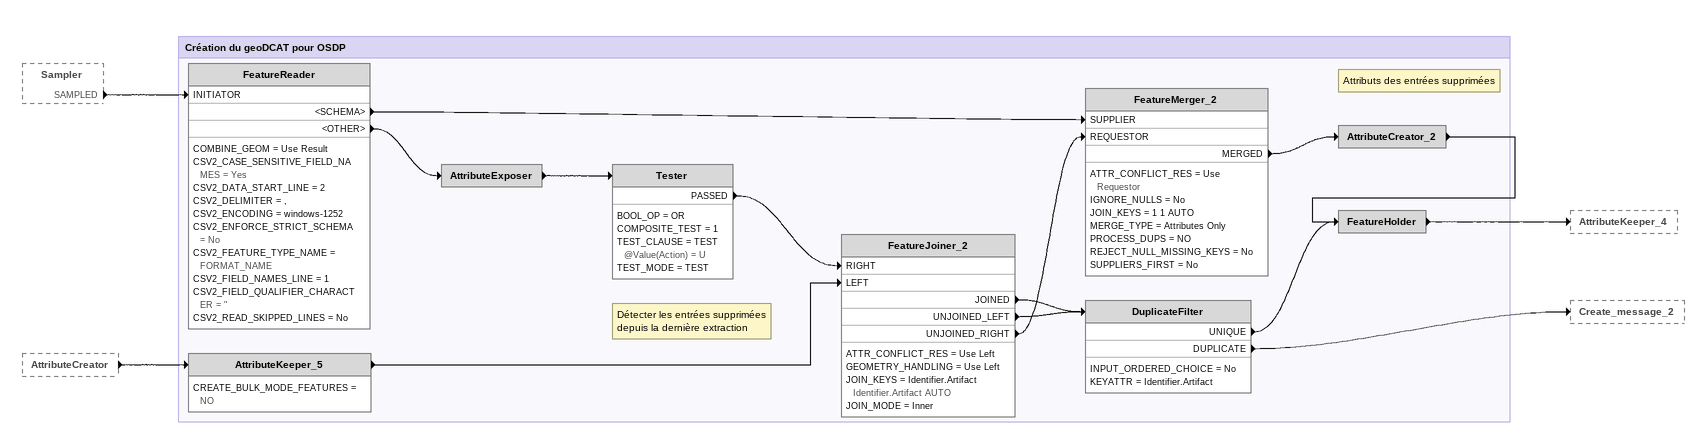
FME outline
Sampler [outside]
    SAMPLED -> FeatureReader [INITIATOR]
AttributeCreator [outside]
    -> AttributeKeeper_5

Bookmark: Création du geoDCAT pour OSDP
FeatureReader
    COMBINE_GEOM = Use Result
    CSV2_CASE_SENSITIVE_FIELD_NAMES = Yes
    CSV2_DATA_START_LINE = 2
    CSV2_DELIMITER = ,
    CSV2_ENCODING = windows-1252
    CSV2_ENFORCE_STRICT_SCHEMA = No
    CSV2_FEATURE_TYPE_NAME = FORMAT_NAME
    CSV2_FIELD_NAMES_LINE = 1
    CSV2_FIELD_QUALIFIER_CHARACTER = "
    CSV2_READ_SKIPPED_LINES = No
    <SCHEMA> -> FeatureMerger_2 [SUPPLIER]
    <OTHER> -> AttributeExposer
AttributeExposer
    -> Tester
Tester
    BOOL_OP = OR
    COMPOSITE_TEST = 1
    TEST_CLAUSE = TEST @Value(Action) = U
    TEST_MODE = TEST
    PASSED -> FeatureJoiner_2 [RIGHT]
AttributeKeeper_5
    CREATE_BULK_MODE_FEATURES = NO
    -> FeatureJoiner_2 [LEFT]
Note: Détecter les entrées supprimées depuis la dernière extraction
FeatureJoiner_2
    ATTR_CONFLICT_RES = Use Left
    GEOMETRY_HANDLING = Use Left
    JOIN_KEYS = Identifier.Artifact Identifier.Artifact AUTO
    JOIN_MODE = Inner
    JOINED -> DuplicateFilter
    UNJOINED_LEFT -> DuplicateFilter
    UNJOINED_RIGHT -> FeatureMerger_2 [REQUESTOR]
FeatureMerger_2
    ATTR_CONFLICT_RES = Use Requestor
    IGNORE_NULLS = No
    JOIN_KEYS = 1 1 AUTO
    MERGE_TYPE = Attributes Only
    PROCESS_DUPS = NO
    REJECT_NULL_MISSING_KEYS = No
    SUPPLIERS_FIRST = No
    MERGED -> AttributeCreator_2
Note: Attributs des entrées supprimées
AttributeCreator_2
    -> FeatureHolder
DuplicateFilter
    INPUT_ORDERED_CHOICE = No
    KEYATTR = Identifier.Artifact
    UNIQUE -> FeatureHolder
    DUPLICATE -> Create_message_2
FeatureHolder
    -> AttributeKeeper_4
